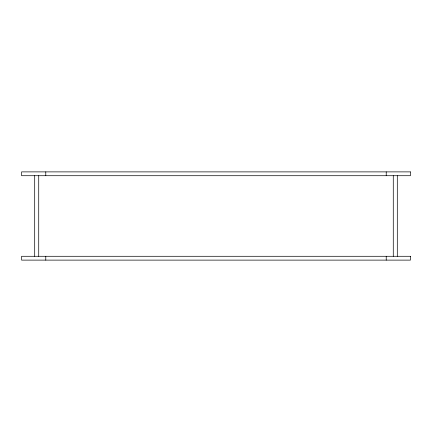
<?xml version="1.0" encoding="UTF-8"?>
<svg xmlns="http://www.w3.org/2000/svg" width="432" height="432" viewBox="0 0 432 432"><rect width="100%" height="100%" fill="white"/><g stroke="black" fill="none" stroke-linecap="round" stroke-linejoin="round"><path stroke-width="0.65" d="M397.305 175.711L397.305 256.289M393.277 175.711L393.277 256.289M386.224 171.882L386.224 175.711M386.224 256.289L386.224 260.118M45.776 171.882L45.776 175.711M45.776 256.289L45.776 260.118M38.723 175.711L38.723 256.289M34.695 175.711L34.695 256.289M410.4 171.882L21.6 171.882L21.6 175.711L410.4 175.711L410.4 171.882M410.4 256.289L21.6 256.289L21.6 260.118L410.4 260.118L410.4 256.289"/></g></svg>
